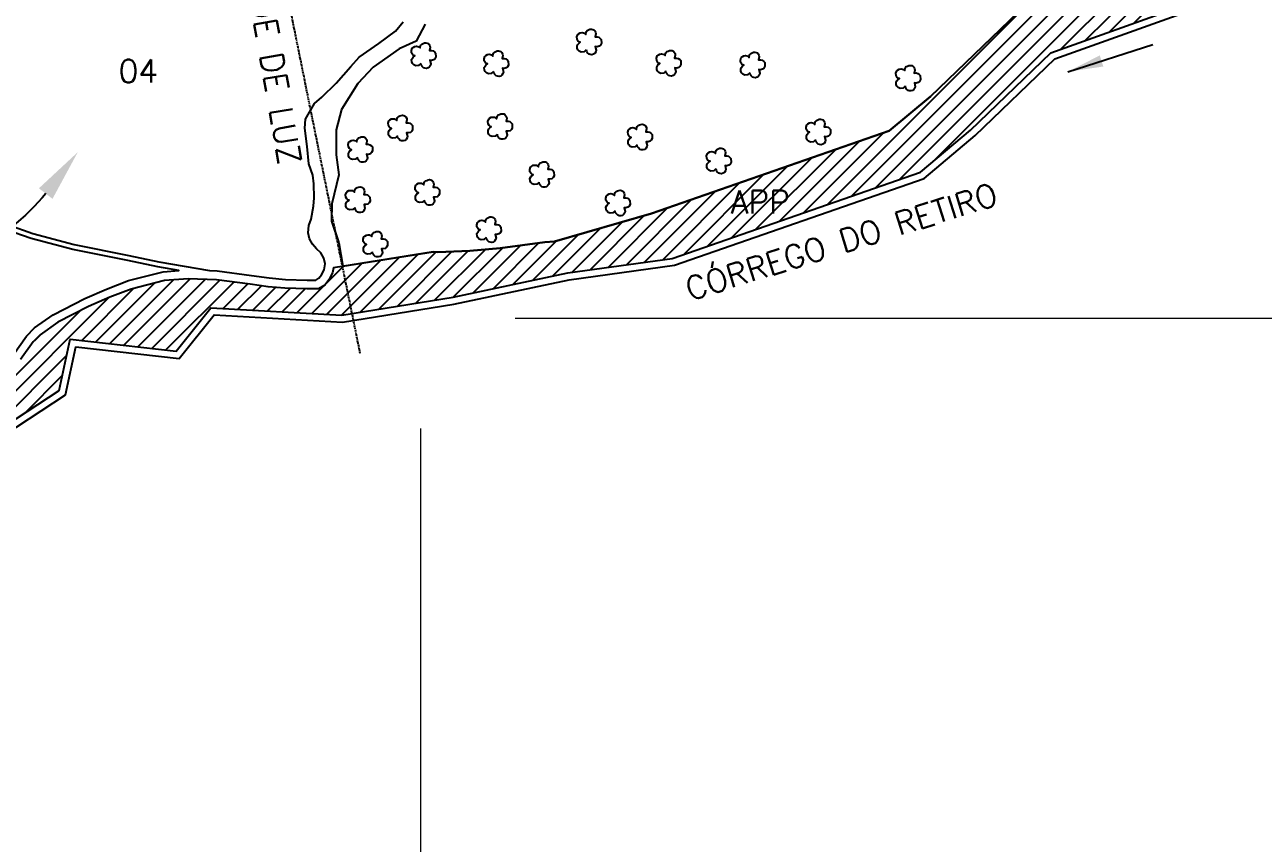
# Model space of a CAD drawing. Header units: millimetres. Extents: x 732555 to 734655, y 7802962 to 7805932.
# Drawn here: x 733576 to 734276, y 7803903 to 7804366 of the extents above; entities that cross this region are included whole.
import ezdxf
from ezdxf import colors
from ezdxf.entities.mleader import LeaderData, LeaderLine
from ezdxf.math import Vec2, Vec3

# ---------------------------------------------------------------- set-up
doc = ezdxf.new("R2010")
doc.units = ezdxf.units.MM
doc.linetypes.add('ACANSTGB', pattern=[0.354331, 0.15748, -0.03937, 0.03937, -0.03937, 0.03937, -0.03937])
doc.linetypes.add('CONTINUO', pattern=[0])
for name, color, linetype in [('0114000267', 1, 'Continuous'), ('0114000267004', 5, 'Continuous'), ('APP', 1, 'Continuous'), ('CORREGO', 5, 'Continuous'), ('MATO', 3, 'Continuous'), ('REDE DE LUZ', 6, 'Continuous'), ('TEXTO', 7, 'Continuous'), ('TEXTO_NUN_TAL', 7, 'Continuous')]:
    doc.layers.add(name, color=color, linetype=linetype)
doc.layers.add('MALHA', color=8, linetype='Continuous', lineweight=9)
doc.layers.add('TEXTO_DIVERSOS', color=7, linetype='Continuous', lineweight=5)
doc.styles.add('Simplex', font='simplex.shx')
doc.styles.get("Standard").update_dxf_attribs({"font": 'arial.ttf'})
doc.dimstyles.new('ISO-25', dxfattribs={"dimtxt": 2.5, "dimasz": 2.5, "dimexe": 1.25, "dimexo": 0.625, "dimtad": 1, "dimtxsty": 'Standard', "dimcen": 2.5, "dimadec": 0, "dimazin": 0, "dimtfac": 1, "dimtmove": 0, "dimatfit": 3, "dimfxl": 1, "dimarcsym": 0})

msp = doc.modelspace()

# ---------------------------------------------------------------- hatches: boundary and pattern name
at = {"layer": 'APP', "linetype": 'Continuous'}
h = msp.add_hatch(dxfattribs=at)
h.set_pattern_fill('ANSI31', color=256, scale=50)
h.set_pattern_definition([(45, (-49.632, -43.423), (-4.4194173824, 4.4194173824), [])])
h.paths.add_polyline_path([(733410.27, 7804759.64), (733403.93, 7804778.77), (733397.7, 7804797.6), (733344.27, 7804799.87), (733355.33, 7804766.5), (733319.29, 7804710.04), (733255.45, 7804691.71), (733218.71, 7804609.03), (733187.55, 7804556.3), (733150.22, 7804521.45), (733055.07, 7804484.16), (732904.76, 7804398.19), (732891.74, 7804357.26), (732935.68, 7804295.84), (733002.8, 7804211.01), (733044.67, 7804161.66), (733064.66, 7804142.03), (733112.35, 7804135.47), (733244.82, 7804135.33), (733284.87, 7804054.76), (733316.31, 7803985.47), (733379.78, 7803990.51), (733504.74, 7804072.64), (733487.04, 7804096.91), (733369.73, 7804019.8), (733363.03, 7804020.18), (733369.09, 7804029.18), (733370.12, 7804037.91), (733367.73, 7804030.71), (733363.83, 7804025.38), (733358.26, 7804022.22), (733351.93, 7804021.78), (733346.22, 7804023.53), (733340.99, 7804026.69), (733326.28, 7804039.03), (733316.7, 7804051.19), (733310, 7804064.66), (733301, 7804084.78), (733291.04, 7804106.72), (733283.89, 7804120.99), (733280.99, 7804128.42), (733280.02, 7804141.31), (733281.72, 7804147.5), (733284.26, 7804153.87), (733286.55, 7804159.57), (733287.37, 7804164.38), (733287.18, 7804168.27), (733286.16, 7804170.91), (733284.48, 7804172.35), (733281.25, 7804173.01), (733276.95, 7804172.12), (733272.01, 7804169.56), (733267.25, 7804165.95), (733258.07, 7804158.22), (733248.65, 7804153.87), (733242.75, 7804154.56), (733229.47, 7804159.18), (733222.99, 7804161.3), (733200.46, 7804164.99), (733176.24, 7804168.38), (733161.12, 7804172.55), (733147.07, 7804173.64), (733132.26, 7804171.66), (733124.11, 7804171.3), (733108.09, 7804173.76), (733075.86, 7804188.75), (733060.83, 7804197.2), (733041.4, 7804213.19), (733023.47, 7804233.15), (733003.3, 7804259.11), (732990.67, 7804276.88), (732972.96, 7804302.16), (732955.6, 7804323.58), (732946.75, 7804335.21), (732941.21, 7804346.62), (732937.73, 7804365.82), (732939.2, 7804376.54), (732943.61, 7804388.54), (732951.81, 7804398.04), (732963.03, 7804405.01), (732992.25, 7804420.65), (733021.73, 7804436.94), (733063.83, 7804457.74), (733095.29, 7804472.14), (733129.3, 7804487.81), (733155.27, 7804498.01), (733168.79, 7804501.78), (733174.31, 7804502.59), (733188.35, 7804500.4), (733192.31, 7804498.88), (733203.44, 7804493.92), (733206.74, 7804493.06), (733212.83, 7804492.7), (733214.44, 7804493.49), (733218.85, 7804499), (733225.82, 7804512.96), (733234.31, 7804529.71), (733241.6, 7804538.95), (733246.75, 7804546.08), (733247.68, 7804549.28), (733247.8, 7804552.6), (733246.89, 7804555.87), (733245.57, 7804559.91), (733242.47, 7804569.65), (733242.36, 7804575.16), (733243.82, 7804581.03), (733249.8, 7804594.85), (733267.74, 7804631.37), (733274.13, 7804640.27), (733288.46, 7804654.59), (733302.09, 7804665.91), (733315.02, 7804674.42), (733333.39, 7804682.36), (733343.85, 7804686.89), (733355.74, 7804696.93), (733366.96, 7804705.02), (733371.7, 7804706.59), (733376.31, 7804706.44)])
h.paths.add_polyline_path([(733883.15, 7804225.56), (733942.09, 7804233.67), (734082.37, 7804282.42), (734110.69, 7804306.12), (734156.11, 7804349.81), (734227.8, 7804375.4), (734269.92, 7804400.62), (734261.4, 7804428.78), (734212.37, 7804399.42), (734137.4, 7804372.66), (734088.08, 7804325.23), (734064.77, 7804305.71), (733930.46, 7804259.04), (733875.49, 7804243.27), (733870.06, 7804242.84), (733844.82, 7804239.55), (733827.78, 7804237.97), (733809.55, 7804237.18), (733806.89, 7804237.48), (733750.62, 7804228.43), (733750.09, 7804225.5), (733748.06, 7804221.66), (733745.78, 7804218.66), (733742.09, 7804216.44), (733735.66, 7804216.42), (733723.19, 7804216.85), (733713.77, 7804217.66), (733703.54, 7804219.17), (733684.45, 7804221.63), (733668.61, 7804222.14), (733655.15, 7804221.17), (733636.35, 7804216.37), (733624.23, 7804211.73), (733612.25, 7804206.53), (733594.89, 7804197.6), (733584.88, 7804190.59), (733580.96, 7804186.48), (733573.83, 7804176.51), (733565.14, 7804164.52), (733554.99, 7804153.54), (733541.63, 7804143.38), (733535, 7804138.31), (733529.6, 7804132.81), (733520.52, 7804122.87), (733515.53, 7804119.56), (733509.36, 7804118.2), (733498.48, 7804121.43), (733487.92, 7804127.81), (733482.92, 7804131.49), (733480.3, 7804134.42), (733482.59, 7804116.19), (733487.04, 7804096.91), (733504.74, 7804072.64), (733541.19, 7804123.42), (733595.61, 7804159.12), (733601.92, 7804188.14), (733661.71, 7804181.3), (733681.36, 7804205.84), (733755.44, 7804201.65), (733818.25, 7804211.75)])

# ---------------------------------------------------------------- linework, layer by layer
at = {"layer": '0114000267'}
msp.add_lwpolyline([(733541.19, 7804123.42), (733595.61, 7804159.12), (733601.92, 7804188.14), (733661.71, 7804181.3), (733681.36, 7804205.84), (733755.44, 7804201.65), (733818.25, 7804211.75), (733883.15, 7804225.56), (733942.09, 7804233.67), (734082.37, 7804282.42), (734110.69, 7804306.12), (734156.11, 7804349.81), (734227.8, 7804375.4), (734269.92, 7804400.62), (734247.99, 7804473.06), (734247.62, 7804486.52), (734107.02, 7804948.01)], dxfattribs=at)
at = {"layer": '0114000267004', "linetype": 'Continuous', "flags": 128}
for points in [[(733566.98, 7804252.6), (733580.7, 7804247.81), (733604.03, 7804241.62), (733635.06, 7804235.38), (733652.03, 7804231.82), (733680.58, 7804226.76), (733684.86, 7804226.62), (733704.23, 7804224.12), (733714.35, 7804222.63), (733723.49, 7804221.84), (733735.74, 7804221.42), (733740.7, 7804221.43), (733742.38, 7804222.44), (733743.82, 7804224.36), (733745.31, 7804227.16), (733745.93, 7804230.56), (733745.27, 7804233.88), (733743.47, 7804236.78), (733741.05, 7804239.12), (733738.74, 7804241.67), (733737.13, 7804244.73), (733736.29, 7804248.21), (733736.67, 7804252.25), (733738.06, 7804255.79), (733739.39, 7804263.17), (733739.66, 7804267.99), (733739.57, 7804275.79), (733739.05, 7804280.68), (733736.7, 7804287.11), (733735.74, 7804296.98), (733734.4, 7804307.2), (733734.76, 7804312.26), (733739.97, 7804321.27), (733744.03, 7804324.7), (733752.19, 7804332.59), (733760.47, 7804342.17), (733765.1, 7804347.4), (733776.26, 7804355.03), (733785.6, 7804361.96), (733790.06, 7804367.36)], [(733569.77, 7804179.43), (733577.09, 7804189.68), (733581.6, 7804194.4), (733592.3, 7804201.89), (733610.11, 7804211.05), (733622.34, 7804216.36), (733634.84, 7804221.15), (733654.34, 7804226.12), (733663.31, 7804226.77), (733651.46, 7804228.87), (733634.45, 7804232.44), (733603.34, 7804238.69), (733579.82, 7804244.94), (733565.71, 7804249.86)]]:
    msp.add_lwpolyline(points, dxfattribs=at)
at = {"layer": 'APP', "linetype": 'Continuous', "flags": 128}
for points in [[(733541.19, 7804123.42), (733595.61, 7804159.12), (733601.92, 7804188.14), (733661.71, 7804181.3), (733681.36, 7804205.84), (733755.44, 7804201.65), (733818.25, 7804211.75), (733883.15, 7804225.56), (733942.09, 7804233.67), (734082.37, 7804282.42), (734110.69, 7804306.12), (734156.11, 7804349.81), (734227.8, 7804375.4)], [(734137.4, 7804372.66), (734088.08, 7804325.23), (734064.77, 7804305.71), (733930.46, 7804259.04), (733875.49, 7804243.27), (733870.06, 7804242.84), (733844.82, 7804239.55), (733827.78, 7804237.97), (733809.55, 7804237.18), (733806.89, 7804237.48), (733750.62, 7804228.43), (733750.09, 7804225.5), (733748.06, 7804221.66), (733745.78, 7804218.66), (733742.09, 7804216.44), (733735.66, 7804216.42), (733723.19, 7804216.85), (733713.77, 7804217.66), (733703.54, 7804219.17), (733684.45, 7804221.63), (733668.61, 7804222.14), (733655.15, 7804221.17), (733636.35, 7804216.37), (733624.23, 7804211.73), (733612.25, 7804206.53), (733594.89, 7804197.6), (733584.88, 7804190.59), (733580.96, 7804186.48), (733573.83, 7804176.51)]]:
    msp.add_lwpolyline(points, dxfattribs=at)
at = {"layer": 'CORREGO', "elevation": 504.69}
for points in [[(733316.31, 7803985.47), (733379.78, 7803990.51), (733504.74, 7804072.64), (733541.19, 7804123.42), (733595.61, 7804159.12), (733601.92, 7804188.14), (733661.71, 7804181.3), (733681.36, 7804205.84), (733755.44, 7804201.65), (733818.25, 7804211.75), (733883.15, 7804225.56), (733942.09, 7804233.67), (734082.37, 7804282.42), (734110.69, 7804306.12), (734156.11, 7804349.81), (734227.8, 7804375.4), (734327.83, 7804435.3)], [(733318.06, 7803981.6), (733381.12, 7803986.6), (733507.55, 7804069.7), (733544, 7804120.48), (733599.18, 7804156.67), (733605.06, 7804183.75), (733663.45, 7804177.07), (733683.19, 7804201.73), (733755.65, 7804197.63), (733818.72, 7804207.77), (733883.84, 7804221.62), (733943.3, 7804229.86), (734084.37, 7804278.88), (734113.36, 7804303.15), (734158.26, 7804346.33), (734229.52, 7804371.76), (734329.88, 7804431.87)]]:
    msp.add_lwpolyline(points, dxfattribs=at)
at = {"layer": 'MALHA', "linetype": 'Continuous'}
for p, q in [((733853.34, 7804200), (734555.29, 7804200)), ((733800, 7803296.76), (733800, 7804137.67))]:
    msp.add_line(p, q, dxfattribs=at)
at = {"layer": 'MATO', "linetype": 'Continuous', "flags": 128}
for points in [[(733755.94, 7804229.29), (733806.89, 7804237.48), (733809.55, 7804237.18), (733827.78, 7804237.97), (733844.82, 7804239.55), (733870.06, 7804242.84), (733875.49, 7804243.27), (733930.46, 7804259.04), (734064.77, 7804305.71), (734088.08, 7804325.23), (734137.4, 7804372.66)], [(733802.37, 7804365.95), (733797.41, 7804356.37), (733787.83, 7804352.01), (733773.16, 7804341.71), (733764.44, 7804332.5), (733755.11, 7804317.83), (733752.2, 7804306.32), (733752.2, 7804292.13), (733753.7, 7804280.85), (733749.66, 7804264.52), (733749.59, 7804254.74), (733753.6, 7804242.47), (733755.95, 7804229.22)]]:
    msp.add_lwpolyline(points, dxfattribs=at)
at = {"layer": 'MATO', "linetype": 'CONTINUO'}
for points in [[(733893.52, 7804351.47, 0), (733892.27, 7804350.43, 0), (733890.69, 7804350.24, 0), (733889.56, 7804350.68, 0), (733888.76, 7804351.47, 0), (733888.43, 7804352.37, 0), (733888.34, 7804353.7, 0), (733888.77, 7804354.54, 0), (733889.23, 7804355.17, 0), (733890.14, 7804355.79, 0), (733889.56, 7804355.97, 0), (733888.99, 7804356.44, 0), (733888.31, 7804357.51, 0), (733888.19, 7804358.77, 0), (733888.68, 7804360.08, 0), (733889.19, 7804360.56, 0), (733890.12, 7804361.13, 0), (733891.1, 7804361.26, 0), (733891.88, 7804361.14, 0), (733892.49, 7804360.86, 0), (733893.17, 7804360.25, 0), (733893.38, 7804361.41, 0), (733893.55, 7804361.87, 0), (733894.05, 7804362.51, 0), (733894.81, 7804362.79, 0), (733895.54, 7804363.11, 0), (733896.37, 7804363.19, 0), (733897.15, 7804363.08, 0), (733897.79, 7804362.74, 0), (733898.26, 7804362.23, 0), (733898.67, 7804361.42, 0), (733898.83, 7804360.51, 0), (733898.46, 7804358.89, 0), (733899.59, 7804358.91, 0), (733900.53, 7804358.68, 0), (733901.41, 7804357.98, 0), (733901.9, 7804357.42, 0), (733902.03, 7804355.2, 0), (733901.49, 7804354.2, 0), (733900.76, 7804353.54, 0), (733899.62, 7804353.23, 0), (733898.62, 7804353.32, 0), (733899.15, 7804351.24, 0), (733898.91, 7804350.36, 0), (733898.31, 7804349.51, 0), (733897.65, 7804348.98, 0), (733896.71, 7804348.75, 0), (733895.77, 7804348.81, 0), (733895.07, 7804349.01, 0), (733894.27, 7804349.79, 0), (733893.73, 7804350.5, 0), (733893.56, 7804351.58, 0)], [(733799.99, 7804343.76, 0), (733798.74, 7804342.71, 0), (733797.16, 7804342.53, 0), (733796.03, 7804342.96, 0), (733795.23, 7804343.75, 0), (733794.89, 7804344.65, 0), (733794.8, 7804345.99, 0), (733795.24, 7804346.83, 0), (733795.69, 7804347.45, 0), (733796.61, 7804348.07, 0), (733796.02, 7804348.25, 0), (733795.45, 7804348.73, 0), (733794.78, 7804349.79, 0), (733794.66, 7804351.05, 0), (733795.14, 7804352.37, 0), (733795.65, 7804352.84, 0), (733796.58, 7804353.41, 0), (733797.56, 7804353.54, 0), (733798.34, 7804353.43, 0), (733798.96, 7804353.14, 0), (733799.64, 7804352.54, 0), (733799.84, 7804353.69, 0), (733800.01, 7804354.15, 0), (733800.52, 7804354.79, 0), (733801.27, 7804355.07, 0), (733802.01, 7804355.4, 0), (733802.84, 7804355.47, 0), (733803.62, 7804355.36, 0), (733804.25, 7804355.03, 0), (733804.72, 7804354.52, 0), (733805.14, 7804353.7, 0), (733805.3, 7804352.79, 0), (733804.92, 7804351.18, 0), (733806.06, 7804351.19, 0), (733806.99, 7804350.97, 0), (733807.88, 7804350.27, 0), (733808.37, 7804349.71, 0), (733808.5, 7804347.48, 0), (733807.95, 7804346.48, 0), (733807.23, 7804345.82, 0), (733806.09, 7804345.52, 0), (733805.09, 7804345.6, 0), (733805.62, 7804343.52, 0), (733805.38, 7804342.64, 0), (733804.77, 7804341.79, 0), (733804.11, 7804341.27, 0), (733803.17, 7804341.03, 0), (733802.24, 7804341.09, 0), (733801.54, 7804341.29, 0), (733800.74, 7804342.08, 0), (733800.19, 7804342.79, 0), (733800.03, 7804343.86, 0)], [(733841.04, 7804339.21, 0), (733839.79, 7804338.16, 0), (733838.21, 7804337.98, 0), (733837.08, 7804338.42, 0), (733836.28, 7804339.2, 0), (733835.95, 7804340.11, 0), (733835.86, 7804341.44, 0), (733836.29, 7804342.28, 0), (733836.74, 7804342.9, 0), (733837.66, 7804343.52, 0), (733837.08, 7804343.71, 0), (733836.5, 7804344.18, 0), (733835.83, 7804345.24, 0), (733835.71, 7804346.5, 0), (733836.2, 7804347.82, 0), (733836.71, 7804348.29, 0), (733837.64, 7804348.86, 0), (733838.61, 7804348.99, 0), (733839.4, 7804348.88, 0), (733840.01, 7804348.59, 0), (733840.69, 7804347.99, 0), (733840.89, 7804349.14, 0), (733841.07, 7804349.6, 0), (733841.57, 7804350.25, 0), (733842.33, 7804350.52, 0), (733843.06, 7804350.85, 0), (733843.89, 7804350.92, 0), (733844.67, 7804350.81, 0), (733845.3, 7804350.48, 0), (733845.78, 7804349.97, 0), (733846.19, 7804349.15, 0), (733846.35, 7804348.24, 0), (733845.98, 7804346.63, 0), (733847.11, 7804346.64, 0), (733848.05, 7804346.42, 0), (733848.93, 7804345.72, 0), (733849.42, 7804345.16, 0), (733849.55, 7804342.93, 0), (733849.01, 7804341.94, 0), (733848.28, 7804341.27, 0), (733847.14, 7804340.97, 0), (733846.14, 7804341.06, 0), (733846.67, 7804338.98, 0), (733846.43, 7804338.09, 0), (733845.83, 7804337.24, 0), (733845.17, 7804336.72, 0), (733844.22, 7804336.49, 0), (733843.29, 7804336.54, 0), (733842.59, 7804336.74, 0), (733841.79, 7804337.53, 0), (733841.25, 7804338.24, 0), (733841.08, 7804339.31, 0)], [(733938.51, 7804339.44, 0), (733937.26, 7804338.39, 0), (733935.68, 7804338.21, 0), (733934.55, 7804338.65, 0), (733933.75, 7804339.44, 0), (733933.41, 7804340.34, 0), (733933.32, 7804341.67, 0), (733933.76, 7804342.51, 0), (733934.21, 7804343.13, 0), (733935.12, 7804343.75, 0), (733934.54, 7804343.94, 0), (733933.97, 7804344.41, 0), (733933.3, 7804345.47, 0), (733933.18, 7804346.74, 0), (733933.66, 7804348.05, 0), (733934.17, 7804348.52, 0), (733935.1, 7804349.09, 0), (733936.08, 7804349.22, 0), (733936.86, 7804349.11, 0), (733937.48, 7804348.83, 0), (733938.16, 7804348.22, 0), (733938.36, 7804349.38, 0), (733938.53, 7804349.84, 0), (733939.04, 7804350.48, 0), (733939.79, 7804350.75, 0), (733940.53, 7804351.08, 0), (733941.35, 7804351.16, 0), (733942.14, 7804351.04, 0), (733942.77, 7804350.71, 0), (733943.24, 7804350.2, 0), (733943.66, 7804349.38, 0), (733943.82, 7804348.48, 0), (733943.44, 7804346.86, 0), (733944.58, 7804346.88, 0), (733945.51, 7804346.65, 0), (733946.4, 7804345.95, 0), (733946.89, 7804345.39, 0), (733947.02, 7804343.16, 0), (733946.47, 7804342.17, 0), (733945.75, 7804341.5, 0), (733944.61, 7804341.2, 0), (733943.61, 7804341.29, 0), (733944.14, 7804339.21, 0), (733943.9, 7804338.32, 0), (733943.29, 7804337.48, 0), (733942.63, 7804336.95, 0), (733941.69, 7804336.72, 0), (733940.76, 7804336.77, 0), (733940.06, 7804336.97, 0), (733939.26, 7804337.76, 0), (733938.71, 7804338.47, 0), (733938.55, 7804339.55, 0)], [(733985.95, 7804338.47, 0), (733984.7, 7804337.42, 0), (733983.12, 7804337.24, 0), (733981.99, 7804337.67, 0), (733981.19, 7804338.46, 0), (733980.86, 7804339.36, 0), (733980.77, 7804340.7, 0), (733981.2, 7804341.54, 0), (733981.65, 7804342.16, 0), (733982.57, 7804342.78, 0), (733981.98, 7804342.96, 0), (733981.41, 7804343.44, 0), (733980.74, 7804344.5, 0), (733980.62, 7804345.76, 0), (733981.1, 7804347.08, 0), (733981.61, 7804347.55, 0), (733982.54, 7804348.12, 0), (733983.52, 7804348.25, 0), (733984.3, 7804348.14, 0), (733984.92, 7804347.85, 0), (733985.6, 7804347.25, 0), (733985.8, 7804348.4, 0), (733985.97, 7804348.86, 0), (733986.48, 7804349.5, 0), (733987.23, 7804349.78, 0), (733987.97, 7804350.11, 0), (733988.8, 7804350.18, 0), (733989.58, 7804350.07, 0), (733990.21, 7804349.73, 0), (733990.68, 7804349.23, 0), (733991.1, 7804348.41, 0), (733991.26, 7804347.5, 0), (733990.88, 7804345.89, 0), (733992.02, 7804345.9, 0), (733992.95, 7804345.68, 0), (733993.84, 7804344.98, 0), (733994.33, 7804344.42, 0), (733994.46, 7804342.19, 0), (733993.91, 7804341.19, 0), (733993.19, 7804340.53, 0), (733992.05, 7804340.23, 0), (733991.05, 7804340.31, 0), (733991.58, 7804338.23, 0), (733991.34, 7804337.35, 0), (733990.73, 7804336.5, 0), (733990.07, 7804335.98, 0), (733989.13, 7804335.74, 0), (733988.2, 7804335.8, 0), (733987.5, 7804336, 0), (733986.7, 7804336.79, 0), (733986.15, 7804337.5, 0), (733985.99, 7804338.57, 0)], [(734073.81, 7804330.98, 0), (734072.56, 7804329.93, 0), (734070.98, 7804329.75, 0), (734069.85, 7804330.19, 0), (734069.05, 7804330.98, 0), (734068.71, 7804331.88, 0), (734068.63, 7804333.21, 0), (734069.06, 7804334.05, 0), (734069.51, 7804334.67, 0), (734070.43, 7804335.29, 0), (734069.84, 7804335.48, 0), (734069.27, 7804335.95, 0), (734068.6, 7804337.01, 0), (734068.48, 7804338.27, 0), (734068.96, 7804339.59, 0), (734069.47, 7804340.06, 0), (734070.4, 7804340.63, 0), (734071.38, 7804340.76, 0), (734072.16, 7804340.65, 0), (734072.78, 7804340.36, 0), (734073.46, 7804339.76, 0), (734073.66, 7804340.92, 0), (734073.83, 7804341.38, 0), (734074.34, 7804342.02, 0), (734075.09, 7804342.29, 0), (734075.83, 7804342.62, 0), (734076.66, 7804342.7, 0), (734077.44, 7804342.58, 0), (734078.07, 7804342.25, 0), (734078.54, 7804341.74, 0), (734078.96, 7804340.92, 0), (734079.12, 7804340.02, 0), (734078.74, 7804338.4, 0), (734079.88, 7804338.42, 0), (734080.81, 7804338.19, 0), (734081.7, 7804337.49, 0), (734082.19, 7804336.93, 0), (734082.32, 7804334.7, 0), (734081.77, 7804333.71, 0), (734081.05, 7804333.04, 0), (734079.91, 7804332.74, 0), (734078.91, 7804332.83, 0), (734079.44, 7804330.75, 0), (734079.2, 7804329.86, 0), (734078.59, 7804329.02, 0), (734077.93, 7804328.49, 0), (734076.99, 7804328.26, 0), (734076.06, 7804328.31, 0), (734075.36, 7804328.51, 0), (734074.56, 7804329.3, 0), (734074.01, 7804330.01, 0), (734073.85, 7804331.09, 0)], [(733786.87, 7804302.83, 0), (733785.62, 7804301.79, 0), (733784.03, 7804301.6, 0), (733782.9, 7804302.04, 0), (733782.1, 7804302.83, 0), (733781.77, 7804303.73, 0), (733781.68, 7804305.06, 0), (733782.12, 7804305.9, 0), (733782.57, 7804306.53, 0), (733783.48, 7804307.15, 0), (733782.9, 7804307.33, 0), (733782.33, 7804307.8, 0), (733781.66, 7804308.87, 0), (733781.53, 7804310.13, 0), (733782.02, 7804311.44, 0), (733782.53, 7804311.92, 0), (733783.46, 7804312.49, 0), (733784.44, 7804312.62, 0), (733785.22, 7804312.5, 0), (733785.84, 7804312.22, 0), (733786.52, 7804311.61, 0), (733786.72, 7804312.77, 0), (733786.89, 7804313.23, 0), (733787.4, 7804313.87, 0), (733788.15, 7804314.15, 0), (733788.89, 7804314.47, 0), (733789.71, 7804314.55, 0), (733790.49, 7804314.44, 0), (733791.13, 7804314.1, 0), (733791.6, 7804313.59, 0), (733792.02, 7804312.78, 0), (733792.18, 7804311.87, 0), (733791.8, 7804310.25, 0), (733792.93, 7804310.27, 0), (733793.87, 7804310.04, 0), (733794.75, 7804309.34, 0), (733795.24, 7804308.78, 0), (733795.38, 7804306.56, 0), (733794.83, 7804305.56, 0), (733794.11, 7804304.9, 0), (733792.96, 7804304.59, 0), (733791.96, 7804304.68, 0), (733792.5, 7804302.6, 0), (733792.25, 7804301.72, 0), (733791.65, 7804300.87, 0), (733790.99, 7804300.34, 0), (733790.05, 7804300.11, 0), (733789.12, 7804300.17, 0), (733788.42, 7804300.37, 0), (733787.62, 7804301.15, 0), (733787.07, 7804301.86, 0), (733786.91, 7804302.94, 0)], [(733843.21, 7804303.72, 0), (733841.96, 7804302.68, 0), (733840.38, 7804302.49, 0), (733839.25, 7804302.93, 0), (733838.45, 7804303.72, 0), (733838.12, 7804304.62, 0), (733838.03, 7804305.96, 0), (733838.46, 7804306.8, 0), (733838.92, 7804307.42, 0), (733839.83, 7804308.04, 0), (733839.25, 7804308.22, 0), (733838.68, 7804308.7, 0), (733838, 7804309.76, 0), (733837.88, 7804311.02, 0), (733838.37, 7804312.34, 0), (733838.88, 7804312.81, 0), (733839.81, 7804313.38, 0), (733840.79, 7804313.51, 0), (733841.57, 7804313.4, 0), (733842.18, 7804313.11, 0), (733842.86, 7804312.51, 0), (733843.06, 7804313.66, 0), (733843.24, 7804314.12, 0), (733843.74, 7804314.76, 0), (733844.5, 7804315.04, 0), (733845.23, 7804315.37, 0), (733846.06, 7804315.44, 0), (733846.84, 7804315.33, 0), (733847.48, 7804314.99, 0), (733847.95, 7804314.48, 0), (733848.36, 7804313.67, 0), (733848.52, 7804312.76, 0), (733848.15, 7804311.14, 0), (733849.28, 7804311.16, 0), (733850.22, 7804310.94, 0), (733851.1, 7804310.24, 0), (733851.59, 7804309.68, 0), (733851.72, 7804307.45, 0), (733851.18, 7804306.45, 0), (733850.45, 7804305.79, 0), (733849.31, 7804305.48, 0), (733848.31, 7804305.57, 0), (733848.84, 7804303.49, 0), (733848.6, 7804302.61, 0), (733848, 7804301.76, 0), (733847.34, 7804301.23, 0), (733846.4, 7804301, 0), (733845.46, 7804301.06, 0), (733844.76, 7804301.26, 0), (733843.96, 7804302.04, 0), (733843.42, 7804302.75, 0), (733843.25, 7804303.83, 0)], [(733922.3, 7804297.76, 0), (733921.05, 7804296.71, 0), (733919.47, 7804296.53, 0), (733918.34, 7804296.97, 0), (733917.54, 7804297.75, 0), (733917.21, 7804298.66, 0), (733917.12, 7804299.99, 0), (733917.55, 7804300.83, 0), (733918.01, 7804301.45, 0), (733918.92, 7804302.07, 0), (733918.34, 7804302.26, 0), (733917.77, 7804302.73, 0), (733917.09, 7804303.79, 0), (733916.97, 7804305.05, 0), (733917.46, 7804306.37, 0), (733917.97, 7804306.84, 0), (733918.9, 7804307.41, 0), (733919.88, 7804307.54, 0), (733920.66, 7804307.43, 0), (733921.27, 7804307.14, 0), (733921.95, 7804306.54, 0), (733922.16, 7804307.69, 0), (733922.33, 7804308.16, 0), (733922.83, 7804308.8, 0), (733923.59, 7804309.07, 0), (733924.32, 7804309.4, 0), (733925.15, 7804309.47, 0), (733925.93, 7804309.36, 0), (733926.57, 7804309.03, 0), (733927.04, 7804308.52, 0), (733927.45, 7804307.7, 0), (733927.61, 7804306.79, 0), (733927.24, 7804305.18, 0), (733928.37, 7804305.19, 0), (733929.31, 7804304.97, 0), (733930.19, 7804304.27, 0), (733930.68, 7804303.71, 0), (733930.81, 7804301.48, 0), (733930.27, 7804300.49, 0), (733929.54, 7804299.82, 0), (733928.4, 7804299.52, 0), (733927.4, 7804299.61, 0), (733927.93, 7804297.53, 0), (733927.69, 7804296.64, 0), (733927.09, 7804295.79, 0), (733926.43, 7804295.27, 0), (733925.49, 7804295.04, 0), (733924.55, 7804295.09, 0), (733923.85, 7804295.29, 0), (733923.05, 7804296.08, 0), (733922.51, 7804296.79, 0), (733922.34, 7804297.86, 0)], [(734023.08, 7804300.62, 0), (734021.84, 7804299.57, 0), (734020.25, 7804299.39, 0), (734019.12, 7804299.83, 0), (734018.32, 7804300.61, 0), (734017.99, 7804301.52, 0), (734017.9, 7804302.85, 0), (734018.33, 7804303.69, 0), (734018.79, 7804304.31, 0), (734019.7, 7804304.93, 0), (734019.12, 7804305.12, 0), (734018.55, 7804305.59, 0), (734017.87, 7804306.65, 0), (734017.75, 7804307.91, 0), (734018.24, 7804309.23, 0), (734018.75, 7804309.7, 0), (734019.68, 7804310.27, 0), (734020.66, 7804310.4, 0), (734021.44, 7804310.29, 0), (734022.06, 7804310, 0), (734022.73, 7804309.4, 0), (734022.94, 7804310.55, 0), (734023.11, 7804311.02, 0), (734023.62, 7804311.66, 0), (734024.37, 7804311.93, 0), (734025.1, 7804312.26, 0), (734025.93, 7804312.33, 0), (734026.71, 7804312.22, 0), (734027.35, 7804311.89, 0), (734027.82, 7804311.38, 0), (734028.23, 7804310.56, 0), (734028.39, 7804309.65, 0), (734028.02, 7804308.04, 0), (734029.15, 7804308.05, 0), (734030.09, 7804307.83, 0), (734030.97, 7804307.13, 0), (734031.46, 7804306.57, 0), (734031.6, 7804304.34, 0), (734031.05, 7804303.35, 0), (734030.32, 7804302.68, 0), (734029.18, 7804302.38, 0), (734028.18, 7804302.47, 0), (734028.72, 7804300.39, 0), (734028.47, 7804299.5, 0), (734027.87, 7804298.65, 0), (734027.21, 7804298.13, 0), (734026.27, 7804297.9, 0), (734025.34, 7804297.95, 0), (734024.64, 7804298.15, 0), (734023.84, 7804298.94, 0), (734023.29, 7804299.65, 0), (734023.12, 7804300.72, 0)], [(733764.26, 7804290.71, 0), (733763.01, 7804289.67, 0), (733761.42, 7804289.48, 0), (733760.29, 7804289.92, 0), (733759.49, 7804290.71, 0), (733759.16, 7804291.61, 0), (733759.07, 7804292.94, 0), (733759.51, 7804293.78, 0), (733759.96, 7804294.41, 0), (733760.87, 7804295.03, 0), (733760.29, 7804295.21, 0), (733759.72, 7804295.68, 0), (733759.05, 7804296.74, 0), (733758.93, 7804298.01, 0), (733759.41, 7804299.32, 0), (733759.92, 7804299.8, 0), (733760.85, 7804300.36, 0), (733761.83, 7804300.5, 0), (733762.61, 7804300.38, 0), (733763.23, 7804300.1, 0), (733763.91, 7804299.49, 0), (733764.11, 7804300.65, 0), (733764.28, 7804301.11, 0), (733764.79, 7804301.75, 0), (733765.54, 7804302.03, 0), (733766.28, 7804302.35, 0), (733767.1, 7804302.43, 0), (733767.88, 7804302.32, 0), (733768.52, 7804301.98, 0), (733768.99, 7804301.47, 0), (733769.41, 7804300.66, 0), (733769.57, 7804299.75, 0), (733769.19, 7804298.13, 0), (733770.32, 7804298.15, 0), (733771.26, 7804297.92, 0), (733772.14, 7804297.22, 0), (733772.63, 7804296.66, 0), (733772.77, 7804294.44, 0), (733772.22, 7804293.44, 0), (733771.5, 7804292.78, 0), (733770.36, 7804292.47, 0), (733769.35, 7804292.56, 0), (733769.89, 7804290.48, 0), (733769.64, 7804289.6, 0), (733769.04, 7804288.75, 0), (733768.38, 7804288.22, 0), (733767.44, 7804287.99, 0), (733766.51, 7804288.05, 0), (733765.81, 7804288.25, 0), (733765.01, 7804289.03, 0), (733764.46, 7804289.74, 0), (733764.3, 7804290.82, 0)], [(733966.81, 7804284.25, 0), (733965.57, 7804283.2, 0), (733963.98, 7804283.02, 0), (733962.85, 7804283.46, 0), (733962.05, 7804284.24, 0), (733961.72, 7804285.15, 0), (733961.63, 7804286.48, 0), (733962.06, 7804287.32, 0), (733962.52, 7804287.94, 0), (733963.43, 7804288.56, 0), (733962.85, 7804288.75, 0), (733962.28, 7804289.22, 0), (733961.6, 7804290.28, 0), (733961.48, 7804291.54, 0), (733961.97, 7804292.86, 0), (733962.48, 7804293.33, 0), (733963.41, 7804293.9, 0), (733964.39, 7804294.03, 0), (733965.17, 7804293.92, 0), (733965.78, 7804293.63, 0), (733966.46, 7804293.03, 0), (733966.67, 7804294.18, 0), (733966.84, 7804294.65, 0), (733967.34, 7804295.29, 0), (733968.1, 7804295.56, 0), (733968.83, 7804295.89, 0), (733969.66, 7804295.97, 0), (733970.44, 7804295.85, 0), (733971.08, 7804295.52, 0), (733971.55, 7804295.01, 0), (733971.96, 7804294.19, 0), (733972.12, 7804293.28, 0), (733971.75, 7804291.67, 0), (733972.88, 7804291.69, 0), (733973.82, 7804291.46, 0), (733974.7, 7804290.76, 0), (733975.19, 7804290.2, 0), (733975.32, 7804287.97, 0), (733974.78, 7804286.98, 0), (733974.05, 7804286.31, 0), (733972.91, 7804286.01, 0), (733971.91, 7804286.1, 0), (733972.44, 7804284.02, 0), (733972.2, 7804283.13, 0), (733971.6, 7804282.29, 0), (733970.94, 7804281.76, 0), (733970, 7804281.53, 0), (733969.06, 7804281.58, 0), (733968.36, 7804281.78, 0), (733967.56, 7804282.57, 0), (733967.02, 7804283.28, 0), (733966.85, 7804284.36, 0)], [(733866.86, 7804276.61, 0), (733865.61, 7804275.56, 0), (733864.03, 7804275.38, 0), (733862.9, 7804275.82, 0), (733862.1, 7804276.61, 0), (733861.76, 7804277.51, 0), (733861.67, 7804278.84, 0), (733862.11, 7804279.68, 0), (733862.56, 7804280.3, 0), (733863.47, 7804280.92, 0), (733862.89, 7804281.11, 0), (733862.32, 7804281.58, 0), (733861.65, 7804282.64, 0), (733861.53, 7804283.91, 0), (733862.01, 7804285.22, 0), (733862.52, 7804285.69, 0), (733863.45, 7804286.26, 0), (733864.43, 7804286.39, 0), (733865.21, 7804286.28, 0), (733865.83, 7804286, 0), (733866.51, 7804285.39, 0), (733866.71, 7804286.55, 0), (733866.88, 7804287.01, 0), (733867.39, 7804287.65, 0), (733868.14, 7804287.92, 0), (733868.88, 7804288.25, 0), (733869.7, 7804288.33, 0), (733870.49, 7804288.21, 0), (733871.12, 7804287.88, 0), (733871.59, 7804287.37, 0), (733872.01, 7804286.55, 0), (733872.17, 7804285.65, 0), (733871.79, 7804284.03, 0), (733872.93, 7804284.05, 0), (733873.86, 7804283.82, 0), (733874.75, 7804283.12, 0), (733875.24, 7804282.56, 0), (733875.37, 7804280.34, 0), (733874.82, 7804279.34, 0), (733874.1, 7804278.67, 0), (733872.96, 7804278.37, 0), (733871.96, 7804278.46, 0), (733872.49, 7804276.38, 0), (733872.25, 7804275.49, 0), (733871.64, 7804274.65, 0), (733870.98, 7804274.12, 0), (733870.04, 7804273.89, 0), (733869.11, 7804273.94, 0), (733868.41, 7804274.14, 0), (733867.61, 7804274.93, 0), (733867.06, 7804275.64, 0), (733866.9, 7804276.72, 0)], [(733762.8, 7804262.33, 0), (733761.55, 7804261.29, 0), (733759.97, 7804261.1, 0), (733758.84, 7804261.54, 0), (733758.04, 7804262.33, 0), (733757.71, 7804263.23, 0), (733757.62, 7804264.56, 0), (733758.05, 7804265.4, 0), (733758.51, 7804266.03, 0), (733759.42, 7804266.65, 0), (733758.84, 7804266.83, 0), (733758.27, 7804267.3, 0), (733757.59, 7804268.36, 0), (733757.47, 7804269.63, 0), (733757.96, 7804270.94, 0), (733758.47, 7804271.42, 0), (733759.4, 7804271.99, 0), (733760.38, 7804272.12, 0), (733761.16, 7804272, 0), (733761.77, 7804271.72, 0), (733762.45, 7804271.11, 0), (733762.65, 7804272.27, 0), (733762.83, 7804272.73, 0), (733763.33, 7804273.37, 0), (733764.09, 7804273.65, 0), (733764.82, 7804273.97, 0), (733765.65, 7804274.05, 0), (733766.43, 7804273.94, 0), (733767.07, 7804273.6, 0), (733767.54, 7804273.09, 0), (733767.95, 7804272.28, 0), (733768.11, 7804271.37, 0), (733767.74, 7804269.75, 0), (733768.87, 7804269.77, 0), (733769.81, 7804269.54, 0), (733770.69, 7804268.84, 0), (733771.18, 7804268.28, 0), (733771.31, 7804266.06, 0), (733770.77, 7804265.06, 0), (733770.04, 7804264.4, 0), (733768.9, 7804264.09, 0), (733767.9, 7804264.18, 0), (733768.43, 7804262.1, 0), (733768.19, 7804261.22, 0), (733767.59, 7804260.37, 0), (733766.93, 7804259.84, 0), (733765.99, 7804259.61, 0), (733765.05, 7804259.67, 0), (733764.35, 7804259.87, 0), (733763.55, 7804260.65, 0), (733763.01, 7804261.36, 0), (733762.84, 7804262.44, 0)], [(733802.1, 7804266.46, 0), (733800.86, 7804265.41, 0), (733799.27, 7804265.23, 0), (733798.14, 7804265.67, 0), (733797.34, 7804266.45, 0), (733797.01, 7804267.36, 0), (733796.92, 7804268.69, 0), (733797.35, 7804269.53, 0), (733797.81, 7804270.15, 0), (733798.72, 7804270.77, 0), (733798.14, 7804270.96, 0), (733797.57, 7804271.43, 0), (733796.89, 7804272.49, 0), (733796.77, 7804273.75, 0), (733797.26, 7804275.07, 0), (733797.77, 7804275.54, 0), (733798.7, 7804276.11, 0), (733799.68, 7804276.24, 0), (733800.46, 7804276.13, 0), (733801.08, 7804275.84, 0), (733801.75, 7804275.24, 0), (733801.96, 7804276.39, 0), (733802.13, 7804276.86, 0), (733802.63, 7804277.5, 0), (733803.39, 7804277.77, 0), (733804.12, 7804278.1, 0), (733804.95, 7804278.18, 0), (733805.73, 7804278.06, 0), (733806.37, 7804277.73, 0), (733806.84, 7804277.22, 0), (733807.25, 7804276.4, 0), (733807.41, 7804275.5, 0), (733807.04, 7804273.88, 0), (733808.17, 7804273.9, 0), (733809.11, 7804273.67, 0), (733809.99, 7804272.97, 0), (733810.48, 7804272.41, 0), (733810.61, 7804270.18, 0), (733810.07, 7804269.19, 0), (733809.34, 7804268.52, 0), (733808.2, 7804268.22, 0), (733807.2, 7804268.31, 0), (733807.74, 7804266.23, 0), (733807.49, 7804265.34, 0), (733806.89, 7804264.5, 0), (733806.23, 7804263.97, 0), (733805.29, 7804263.74, 0), (733804.35, 7804263.79, 0), (733803.66, 7804263.99, 0), (733802.85, 7804264.78, 0), (733802.31, 7804265.49, 0), (733802.14, 7804266.57, 0)], [(733909.83, 7804260.48, 0), (733908.58, 7804259.44, 0), (733906.99, 7804259.25, 0), (733905.86, 7804259.69, 0), (733905.06, 7804260.48, 0), (733904.73, 7804261.38, 0), (733904.64, 7804262.72, 0), (733905.07, 7804263.56, 0), (733905.53, 7804264.18, 0), (733906.44, 7804264.8, 0), (733905.86, 7804264.98, 0), (733905.29, 7804265.46, 0), (733904.62, 7804266.52, 0), (733904.49, 7804267.78, 0), (733904.98, 7804269.1, 0), (733905.49, 7804269.57, 0), (733906.42, 7804270.14, 0), (733907.4, 7804270.27, 0), (733908.18, 7804270.16, 0), (733908.8, 7804269.87, 0), (733909.48, 7804269.27, 0), (733909.68, 7804270.42, 0), (733909.85, 7804270.88, 0), (733910.36, 7804271.52, 0), (733911.11, 7804271.8, 0), (733911.85, 7804272.13, 0), (733912.67, 7804272.2, 0), (733913.45, 7804272.09, 0), (733914.09, 7804271.75, 0), (733914.56, 7804271.24, 0), (733914.97, 7804270.43, 0), (733915.14, 7804269.52, 0), (733914.76, 7804267.9, 0), (733915.89, 7804267.92, 0), (733916.83, 7804267.7, 0), (733917.71, 7804267, 0), (733918.2, 7804266.44, 0), (733918.34, 7804264.21, 0), (733917.79, 7804263.21, 0), (733917.07, 7804262.55, 0), (733915.92, 7804262.24, 0), (733914.92, 7804262.33, 0), (733915.46, 7804260.25, 0), (733915.21, 7804259.37, 0), (733914.61, 7804258.52, 0), (733913.95, 7804257.99, 0), (733913.01, 7804257.76, 0), (733912.08, 7804257.82, 0), (733911.38, 7804258.02, 0), (733910.58, 7804258.81, 0), (733910.03, 7804259.52, 0), (733909.86, 7804260.59, 0)], [(733836.91, 7804245.44, 0), (733835.66, 7804244.39, 0), (733834.08, 7804244.21, 0), (733832.95, 7804244.64, 0), (733832.15, 7804245.43, 0), (733831.82, 7804246.33, 0), (733831.73, 7804247.67, 0), (733832.16, 7804248.51, 0), (733832.61, 7804249.13, 0), (733833.53, 7804249.75, 0), (733832.95, 7804249.93, 0), (733832.37, 7804250.41, 0), (733831.7, 7804251.47, 0), (733831.58, 7804252.73, 0), (733832.06, 7804254.05, 0), (733832.57, 7804254.52, 0), (733833.51, 7804255.09, 0), (733834.48, 7804255.22, 0), (733835.26, 7804255.11, 0), (733835.88, 7804254.82, 0), (733836.56, 7804254.22, 0), (733836.76, 7804255.37, 0), (733836.94, 7804255.83, 0), (733837.44, 7804256.47, 0), (733838.19, 7804256.75, 0), (733838.93, 7804257.08, 0), (733839.76, 7804257.15, 0), (733840.54, 7804257.04, 0), (733841.17, 7804256.71, 0), (733841.65, 7804256.2, 0), (733842.06, 7804255.38, 0), (733842.22, 7804254.47, 0), (733841.84, 7804252.86, 0), (733842.98, 7804252.87, 0), (733843.91, 7804252.65, 0), (733844.8, 7804251.95, 0), (733845.29, 7804251.39, 0), (733845.42, 7804249.16, 0), (733844.87, 7804248.16, 0), (733844.15, 7804247.5, 0), (733843.01, 7804247.2, 0), (733842.01, 7804247.28, 0), (733842.54, 7804245.2, 0), (733842.3, 7804244.32, 0), (733841.7, 7804243.47, 0), (733841.03, 7804242.95, 0), (733840.09, 7804242.71, 0), (733839.16, 7804242.77, 0), (733838.46, 7804242.97, 0), (733837.66, 7804243.76, 0), (733837.12, 7804244.47, 0), (733836.95, 7804245.54, 0)], [(733772.71, 7804237.25, 0), (733771.46, 7804236.2, 0), (733769.88, 7804236.02, 0), (733768.75, 7804236.46, 0), (733767.95, 7804237.25, 0), (733767.62, 7804238.15, 0), (733767.53, 7804239.48, 0), (733767.96, 7804240.32, 0), (733768.42, 7804240.95, 0), (733769.33, 7804241.56, 0), (733768.75, 7804241.75, 0), (733768.18, 7804242.22, 0), (733767.5, 7804243.28, 0), (733767.38, 7804244.55, 0), (733767.87, 7804245.86, 0), (733768.38, 7804246.33, 0), (733769.31, 7804246.9, 0), (733770.29, 7804247.03, 0), (733771.07, 7804246.92, 0), (733771.68, 7804246.64, 0), (733772.36, 7804246.03, 0), (733772.56, 7804247.19, 0), (733772.74, 7804247.65, 0), (733773.24, 7804248.29, 0), (733774, 7804248.57, 0), (733774.73, 7804248.89, 0), (733775.56, 7804248.97, 0), (733776.34, 7804248.86, 0), (733776.98, 7804248.52, 0), (733777.45, 7804248.01, 0), (733777.86, 7804247.2, 0), (733778.02, 7804246.29, 0), (733777.65, 7804244.67, 0), (733778.78, 7804244.69, 0), (733779.72, 7804244.46, 0), (733780.6, 7804243.76, 0), (733781.09, 7804243.2, 0), (733781.22, 7804240.98, 0), (733780.68, 7804239.98, 0), (733779.95, 7804239.32, 0), (733778.81, 7804239.01, 0), (733777.81, 7804239.1, 0), (733778.34, 7804237.02, 0), (733778.1, 7804236.13, 0), (733777.5, 7804235.29, 0), (733776.84, 7804234.76, 0), (733775.9, 7804234.53, 0), (733774.96, 7804234.59, 0), (733774.26, 7804234.78, 0), (733773.46, 7804235.57, 0), (733772.92, 7804236.28, 0), (733772.75, 7804237.36, 0)]]:
    msp.add_polyline3d(points, dxfattribs=at)
at = {"layer": 'REDE DE LUZ', "linetype": 'ACANSTGB', "ltscale": 6, "elevation": 504.69}
msp.add_lwpolyline([(733616.5, 7804558.63), (733699.73, 7804504.03), (733765.6, 7804179.96)], dxfattribs=at)

# ---------------------------------------------------------------- texts
at = {"layer": 'TEXTO_DIVERSOS', "linetype": 'Continuous', "style": 'Simplex'}
for s, rotation, p in [('REDE DE LUZ', 279.9106, (733699.68, 7804401.45)), ('CÓRREGO DO RETIRO', 17.31332, (733952.14, 7804209.71))]:
    msp.add_text(s, height=13, rotation=rotation, dxfattribs=at).set_placement(p)
msp.add_text('APP', height=13, dxfattribs=at).set_placement((733975.16, 7804259.13))
at = {"layer": 'TEXTO_NUN_TAL', "linetype": 'Continuous', "style": 'Simplex'}
msp.add_text('04', height=13, dxfattribs=at).set_placement((733629.24, 7804332.98))

# ---------------------------------------------------------------- leaders
at = {"layer": 'TEXTO'}
msp.add_leader([(734165.67, 7804339.15), (734213.68, 7804354.44)], dimstyle='ISO-25', override={"dimasz": 20, "dimzin": 0}, dxfattribs=at)
at = {"layer": 'TEXTO', "linetype": 'Continuous'}
ml = msp.add_multileader_mtext('Standard', dxfattribs=at)
ml.set_content('', color=256)
ml.set_leader_properties()
ml.build(insert=Vec2(0, 0))
ml.multileader.update_dxf_attribs({"leader_type": 2, "text_right_attachment_type": 6, "dogleg_length": 0.36, "arrow_head_size": 29.55})
ctx = ml.context
ctx.base_point, ctx.char_height, ctx.arrow_head_size, ctx.landing_gap_size, ctx.plane_origin, ctx.plane_x_axis, ctx.plane_y_axis = Vec3(733525.94, 7804190.19), 0.266, 29.55, 0.133, Vec3(733604.63, 7804214.02), Vec3(0.253115, -0.967436), Vec3(0.967436, 0.253115)
ctx.right_attachment = 6
notes = []
notes.append((ctx, [(0, (1, 1, 0), (733525.81, 7804190.7), (0.253115, -0.967436), 0.532, [(0, [(733606.12, 7804293.68)], 0, [])])]))
ctx.mtext.insert, ctx.mtext.text_direction, ctx.mtext.rotation, ctx.mtext.flow_direction = Vec3(733526.1, 7804190.09), Vec3(0.253115, -0.967436), 4.968288, 5
for ctx, leaders in notes:
    for number, flags, end, landing, length, lines in leaders:
        leader = LeaderData()
        leader.index, (leader.has_last_leader_line, leader.has_dogleg_vector, leader.attachment_direction) = number, flags
        leader.last_leader_point, leader.dogleg_vector, leader.dogleg_length = Vec3(end), Vec3(landing), length
        for number, points, colour, breaks in lines:
            line = LeaderLine()
            line.index, line.vertices, line.color, line.breaks = number, Vec3.list(points), colors.encode_raw_color(colour), breaks
            leader.lines.append(line)
        ctx.leaders.append(leader)

doc.saveas('drawing.dxf')
